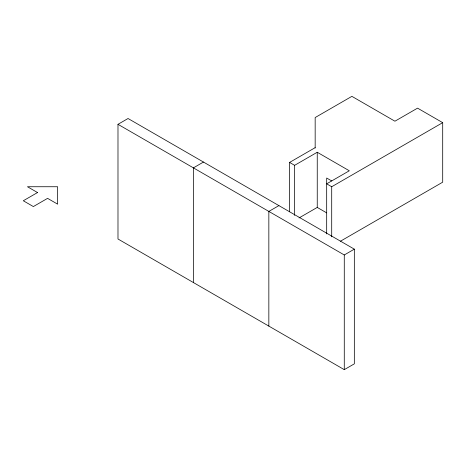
<?xml version="1.0" encoding="UTF-8"?>
<svg xmlns="http://www.w3.org/2000/svg" width="466" height="466" viewBox="0 0 466 466"><rect width="100%" height="100%" fill="white"/><g stroke="black" fill="none" stroke-linecap="round" stroke-linejoin="round"><path stroke-width="0.7" d="M117.985 124.317L128.045 118.51L354.335 249.159L354.335 363.841L344.275 369.649L117.985 239L117.985 124.317L344.275 254.966L354.335 249.159M203.473 162.057L193.413 167.865L193.413 282.547M289.59 211.78L289.59 162.424L315.167 147.658M289.59 162.424L294.623 165.325L317.247 152.26L349.308 170.772L326.678 183.831L331.705 186.738L442.7 122.657L442.7 182.177L340.489 241.19M278.907 205.611L268.841 211.418L268.841 326.101M299.021 217.948L317.247 207.422L326.678 212.869M442.7 122.657L417.559 108.141L394.929 121.207L351.882 96.351L315.167 117.549L315.167 148.031M331.705 180.93L326.678 178.029L326.678 233.915M344.275 254.966L344.275 369.649M331.705 186.738L331.705 236.821M317.247 152.26L317.247 207.422M294.623 165.325L294.623 215.409M37.525 192.545L23.3 200.759L33.36 206.566L47.579 198.353L57.638 204.16L57.638 186.738L27.465 186.738L37.525 192.545"/></g></svg>
